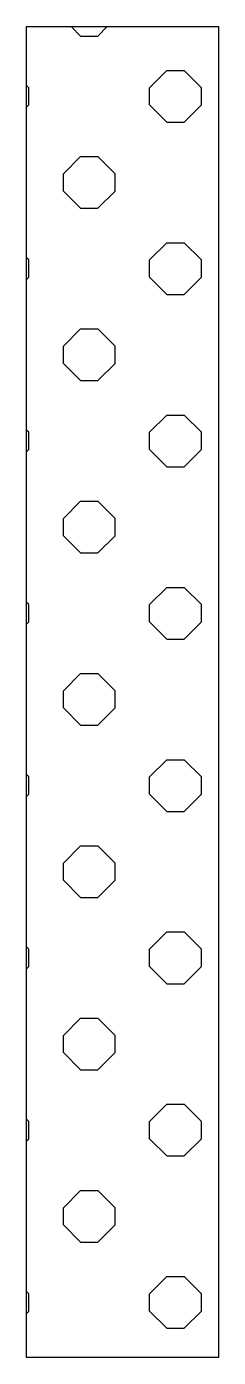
# Model space of a CAD drawing. Header units: metres. Extents: x 2125.2 to 2135.2, y 1758.9 to 1828.4.
import ezdxf

# ---------------------------------------------------------------- set-up
doc = ezdxf.new("R2010")
doc.units = ezdxf.units.M

msp = doc.modelspace()

# ---------------------------------------------------------------- hatches: boundary and pattern name
h = msp.add_hatch()
h.set_pattern_fill('GRAVIY', color=256, pattern_type=2)
h.set_pattern_definition([(45, (3.15, 2.7), (-4.5, 4.5), [1.272792, -5.091169]), (45, (4.95, 0.9), (-4.5, 4.5), [1.272792, -5.091169]), (135, (4.05, 0.9), (-4.5, -4.5), [1.272792, -5.091169]), (135, (5.85, 2.7), (-4.5, -4.5), [1.272792, -5.091169]), (0, (4.05, 0.9), (4.5, 4.5), [0.9, -8.1]), (0, (4.05, 3.6), (4.5, 4.5), [0.9, -8.1]), (90, (3.15, 1.8), (-4.5, 4.5), [0.9, -8.1]), (90, (5.85, 1.8), (-4.5, 4.5), [0.9, -8.1])])
h.paths.add_polyline_path([(2135.238, 1828.394), (2125.238, 1828.394), (2125.238, 1758.885), (2135.238, 1758.885)])

# ---------------------------------------------------------------- linework, layer by layer
msp.add_lwpolyline([(2125.238, 1828.394), (2135.238, 1828.394), (2135.238, 1758.885), (2125.238, 1758.885)], close=True)

doc.saveas('drawing.dxf')
